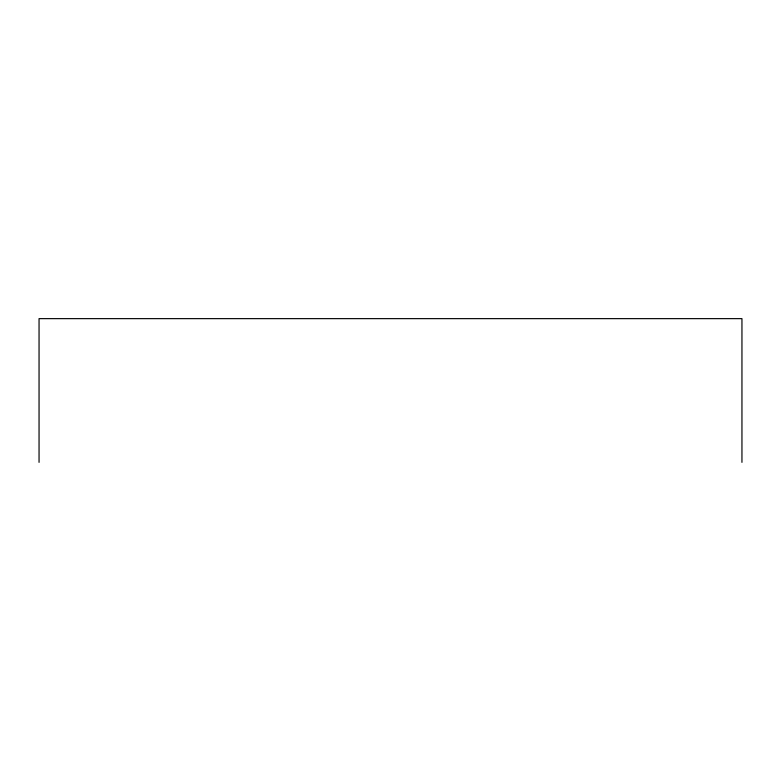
<?xml version="1.0" encoding="UTF-8"?>
<svg xmlns="http://www.w3.org/2000/svg" width="781" height="781" viewBox="0 0 781 781"><rect width="100%" height="100%" fill="white"/><g stroke="black" fill="none" stroke-linecap="round" stroke-linejoin="round"><path stroke-width="1.17" d="M741.95 462.362L741.95 318.638L39.05 318.638L39.05 462.362"/></g></svg>
